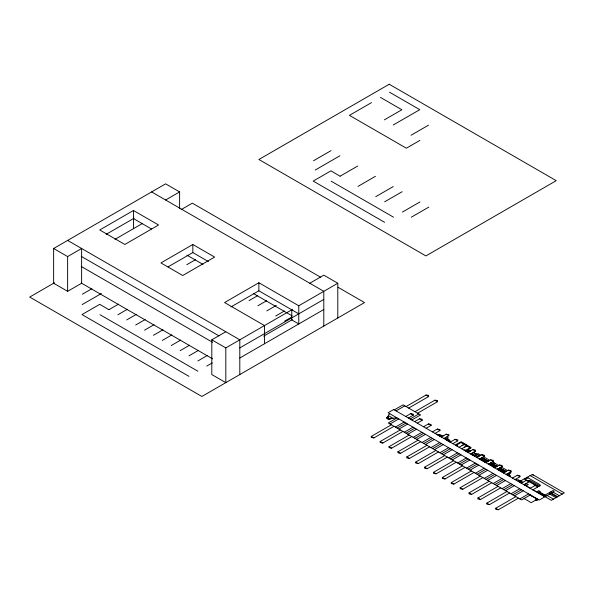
<?xml version="1.0" encoding="UTF-8"?>
<svg xmlns="http://www.w3.org/2000/svg" width="594" height="594" viewBox="0 0 594 594"><rect width="100%" height="100%" fill="white"/><g stroke="black" fill="none" stroke-linecap="round" stroke-linejoin="round"><path stroke-width="0.89" d="M500.475 470.938L500.289 470.834M498.203 469.052L498.136 468.918A0.898 0.52 0 0 0 498.359 469.327L498.492 469.386M501.277 470.738L498.24 468.77L500.118 470.062M504.143 472.482L501.967 470.916L502.828 471.413M510.083 475.905L507.9 474.346L508.768 474.844M502.16 471.339L500 469.787L500.853 470.27M508.108 474.71L507.083 473.923M493.436 466.208L495.344 467.307L494.06 466.179L494.72 465.681L496.309 466.453M501.559 469.579L502.22 469.861M503.534 472.705L502.97 472.379A1.151 0.668 0 0 1 502.665 471.926L502.413 472.096M510.253 476.581L508.91 475.809A1.151 0.668 0 0 1 508.605 475.349L508.353 475.527M525.089 484.058L524.925 485.09L524.108 484.622M530.375 488.238L526.158 485.803L528.252 484.593L526.678 483.679L525.631 484.288L525.274 485.432M543.993 496.101L544.171 494.995M544.349 496.51L544.705 495.299L552.405 490.852A0.988 0.572 0 0 1 553.801 490.852A0.988 0.572 0 0 1 553.801 491.661L545.054 496.718M489.166 463.743L489.196 463.758A1.403 0.809 0 0 0 489.597 463.639L490.577 463.231L494.327 465.31M494.884 466.75L495.589 466.179A1.233 0.713 0 0 0 495.879 465.755L495.693 465.488M500.824 470.181L501.529 469.609A1.233 0.713 0 0 0 501.819 469.186L501.626 468.918M501.937 470.827L502.643 470.248A1.233 0.713 0 0 0 502.932 469.824L502.739 469.557M503.912 471.97L504.618 471.391A1.233 0.713 0 0 0 504.907 470.968L504.722 470.7M507.87 474.257L508.575 473.678A1.233 0.713 0 0 0 508.865 473.262L509.979 473.641L511.033 472.631L510.179 472.133M508.739 474.755L509.444 474.183A1.233 0.713 0 0 0 509.734 473.752L509.548 473.485M502.799 471.324L503.504 470.752A1.233 0.713 0 0 0 503.794 470.329L503.608 470.062M499.576 468.443L500.267 468.74M488.877 463.966L489.1 463.981M388.357 417.085L388.528 416.691L386.984 417.575L386.984 418.792L389.612 419.089L391.149 418.206L390.763 418.25A7.388 4.269 0 0 0 390.058 418.369A9.445 5.45 0 0 0 389.664 418.451L389.092 418.592M496.317 466.587L495.626 467.122M502.257 470.01L501.566 470.545M494.327 465.458L493.651 465.978A1.396 0.809 0 0 0 493.421 466.216M388.038 417.634L388.231 417.33A7.893 4.559 0 0 0 388.305 417.188M500.252 468.904L499.591 469.409M473.047 452.517L479.351 455.798L477.725 456.831M486.263 462.325L485.239 461.865A1.143 0.661 0 0 1 484.437 461.687L484.607 461.389A0.898 0.52 0 0 0 485.239 461.471L483.33 460.372M500.764 468.414L500.942 468.681A1.233 0.713 0 0 1 500.653 469.104L499.985 469.772M446.963 439.07L448.359 437.86L446.733 436.917M483.189 460.959L484.585 461.568L483.665 460.862M508.249 475.349L507.625 474.665M440.288 436.055L438.78 435.558A5.353 3.089 0 0 1 440.072 436.286L440.057 436.293M499.806 467.879A1.077 0.624 0 0 1 499.517 468.451L498.886 469.141M494.089 466.149L494.973 466.632M503.549 471.688L504.254 471.094L502.643 470.248M507.506 473.975L508.078 473.351M481.897 459.801L481.281 459.578A1.158 0.668 0 0 1 480.479 459.407L480.435 459.407M498.076 469.512L497.898 469.045M509.949 476.366L509.526 475.757A0.898 0.52 0 0 1 509.281 475.349L510.016 475.779A0.898 0.52 0 0 0 510.239 476.18L510.372 476.247M494.906 463.32L491.401 465.34M490.703 464.931L494.201 462.912M480.487 459.4L479.7 458.939L485.877 462.548M502.249 471.963L501.588 471.176L500.972 471.265M492.359 466.29C494.052 466.067 490.904 466.134 494.817 467.708M53.631 248.492L67.627 256.578L81.623 248.492L81.623 283.249L67.627 291.327L53.631 283.249L53.631 248.492L165.615 183.843L179.611 191.921L179.611 208.383M133.457 210.491L99.725 229.967L124.844 244.468L158.568 224.992L133.457 210.491L133.457 228.675M106.148 234.34L134.118 218.191M165.615 200.007L179.611 191.921M114.984 239.337L142.137 223.663M54.537 282.722L29.7 297.059L201.878 396.465L364.516 302.569L338.09 287.31M181.118 209.645L192.337 203.163L320.47 277.138M371.473 102.636L349.443 115.355L406.363 148.21L419.921 140.384M82.328 294.238L91.81 288.766M313.535 160.751L331.036 150.646M384.37 119.854L401.863 109.756L380.502 97.423M82.187 304.581L101.344 293.525M315.236 170.032L339.924 155.777M393.258 124.985L419.78 109.675L389.53 92.211M192.835 244.498L160.922 262.919L182.722 275.512L214.634 257.083L192.835 244.498L192.835 252.576L168.102 266.854M108.992 309.637L118.473 304.158M186.82 264.701L195.515 259.682M340.206 176.143L357.699 166.045M411.033 135.254L428.534 125.148M117.879 314.768L127.361 309.288M126.767 319.899L136.249 314.426M357.982 186.412L375.475 176.307M135.662 325.029L145.144 319.557M144.55 330.16L154.032 324.688M375.757 196.673L393.258 186.568M153.438 335.291L162.919 329.819M384.645 201.804L402.145 191.706M337.793 317.998L337.793 283.249L298.775 305.776L258.88 282.744L224.584 302.539L264.478 325.571L264.478 343.755M162.325 340.429L171.807 334.949M230.962 306.942L258.88 290.822L298.775 313.855M171.213 345.56L180.695 340.08M249.042 300.623L257.737 295.604M402.428 212.073L419.921 201.967M180.101 350.69L189.583 345.218M257.93 305.754L266.624 300.735M411.315 217.204L428.809 207.098M211.806 339.82L225.809 347.898L225.809 382.655L211.806 374.569L211.806 339.82L225.809 331.734M309.793 283.249L323.797 275.163L337.793 283.249M188.989 355.821L198.478 350.349M266.825 310.885L276.307 305.413M197.884 360.952L207.365 355.479M275.713 316.015L284.481 310.952M225.809 347.898L292.3 309.511M206.771 366.082L212.303 362.889M284.6 321.154L291.713 317.048M239.805 347.898L323.797 299.413M263.662 336.145L292.3 319.617M239.805 358.004L323.797 309.511M394.319 409.89L403.066 404.841L420.567 414.939L411.813 419.995M396.064 410.899L404.818 405.851M406.058 406.563L426.009 395.047L428.63 395.352L428.63 396.562L408.679 408.078M397.022 417.916L388.276 422.965L521.606 499.948L530.353 494.899M390.02 423.982L398.774 418.926M394.03 426.292L373.908 437.912L371.28 437.407L371.28 436.397L391.409 424.777M405.754 416.491L410.654 413.662L413.276 414.166L413.276 415.176L408.375 418.005M414.946 411.701L434.897 400.185L437.518 400.482L437.518 401.7L417.575 413.216M395.411 427.093L404.165 422.037M410.068 418.985L418.815 413.929M397.163 428.103L405.91 423.047M398.908 429.113L407.662 424.057M402.918 431.422L382.796 443.042L380.175 442.537L380.175 441.528L400.297 429.908M414.642 421.621L419.542 418.792L422.163 419.305L422.163 420.314L417.27 423.143M404.299 432.224L413.053 427.168M406.051 433.234L414.798 428.177M407.803 434.244L416.55 429.195M411.805 436.553L391.684 448.173L389.063 447.668L389.063 446.658L409.184 435.038M423.529 426.759L428.43 423.93L431.058 424.435L431.058 425.445L426.158 428.274M413.186 437.355L421.94 432.306M414.939 438.365L423.685 433.316M416.691 439.374L425.438 434.325M420.693 441.691L400.571 453.304L397.95 452.799L397.95 451.789L418.072 440.169M432.417 431.89L437.318 429.061L439.946 429.566L439.946 430.576L435.046 433.405M422.082 442.485L430.828 437.436M437.578 434.867L438.149 434.971M423.826 443.495L432.581 438.446M425.579 444.505L434.325 439.456M440.221 436.093L441.015 435.64L442.359 436.412M429.588 446.822L409.466 458.434L406.838 457.929L406.838 456.92L426.96 445.307M441.312 437.021L446.205 434.192L448.834 434.697L448.834 435.706L443.933 438.535M430.969 447.616L439.716 442.567M445.908 439.679L446.577 439.879M432.714 448.626L441.468 443.577M434.466 449.636L443.213 444.587M449.346 441.661L450.371 442.055A1.485 0.854 0 0 1 449.955 441.305A3.215 1.856 0 0 0 447.327 439.159L447.096 439.144M438.476 451.952L418.354 463.572L415.726 463.06L415.726 462.05L435.848 450.438M450.2 442.151L455.101 439.322L457.722 439.827L457.722 440.837L452.821 443.666M439.857 452.747L448.604 447.698M441.609 453.757L450.356 448.708M464.946 450.668A1.04 0.601 0 0 0 466.416 450.668L470.723 448.18A1.04 0.601 0 0 0 470.723 447.334L461.694 442.122L456.623 445.01L457.632 445.641L456.935 446.042M462.711 443.518L463.409 443.109M443.354 454.766L452.108 449.717M464.812 443.918L462.058 445.567M447.364 457.083L427.242 468.703L424.613 468.198L424.613 467.188L444.735 455.568M459.088 447.282L463.988 444.453L465.733 444.453M461.709 448.797L466.609 445.968L466.609 444.958M467.604 445.537L464.686 447.082M448.745 457.885L457.491 452.828M468.31 446.747L469.008 446.346M463.936 450.081L464.634 449.68L465.651 450.267M450.497 458.895L459.244 453.838M465.718 450.267L470.723 447.334M465.911 451.225L466.958 450.616L469.022 451.811M466.156 451.366L468.154 452.316M452.242 459.905L460.996 454.848M467.968 451.202L469.579 450.319L470.775 450.801M468.072 451.262L470.069 450.393M456.251 462.214L436.13 473.834L433.501 473.329L433.501 472.319L453.63 460.699M467.975 452.413L472.876 449.584L475.497 450.096L475.497 451.106L470.596 453.935M471.101 454.224L473.329 455.509M457.632 463.016L466.387 457.959M459.385 464.025L468.131 458.969M475 455.256L477.056 454.447L475.497 455.546M474.324 456.081L475.371 455.472M461.13 465.035L469.884 459.986M465.139 467.344L445.017 478.964L442.396 478.46L442.396 477.45L462.518 465.83M476.863 457.551L481.764 454.722L484.392 455.227L484.392 456.237L479.492 459.065M480.969 459.719L481.355 459.615M466.52 468.146L475.274 463.097M481.177 459.838L481.719 459.726M481.422 459.979L482.573 460.202A0.906 0.52 0 0 0 483.256 460.328L482.514 459.905A0.898 0.52 0 0 1 481.816 459.771L482.061 459.897M483.323 458.954L483.85 458.65M468.272 469.156L477.019 464.107M483.405 461.122L484.036 461.041M485.305 460.098L485.833 459.793M470.025 470.166L478.771 465.117M485.135 462.125L485.714 462.021M485.387 462.266L485.892 462.147M487.28 461.241L487.808 460.937M474.027 472.482L453.905 484.095L451.284 483.59L451.284 482.58L471.406 470.968M485.751 462.681L490.651 459.853L493.28 460.357L493.28 461.367L488.379 464.196M491.245 463.528L491.765 463.223M475.408 473.277L484.162 468.228M477.16 474.287L485.914 469.238M493.844 465.028L494.364 464.723M478.913 475.297L487.659 470.248M495.819 466.171L496.346 465.867M482.922 477.613L462.793 489.226L460.172 488.721L460.172 487.711L480.294 476.098M494.639 467.812L499.539 464.983L502.168 465.488L502.168 466.498L497.267 469.327M499.784 468.458L500.304 468.154M484.303 478.408L493.05 473.359M501.759 469.594L502.286 469.297M486.048 479.417L494.802 474.368M503.742 470.738L504.261 470.441M487.8 480.427L496.547 475.378M503.014 472.401L504.083 472.616M491.81 482.744L471.688 494.364L469.06 493.859L469.06 492.842L489.181 481.229M503.534 472.943L508.427 470.114L511.055 470.619L511.055 471.629L506.155 474.458M506.912 474.695L506.964 474.643A1.151 0.668 0 0 1 506.623 474.205M493.191 483.538L501.937 478.489M494.936 484.548L503.69 479.499M510.127 476.551L510.491 476.366L506.333 474.361M496.688 485.565L505.435 480.509M500.697 487.874L480.576 499.495L477.947 498.99L477.947 497.98L498.069 486.36M512.422 478.073L517.322 475.245L519.943 475.749L519.943 476.759L515.043 479.588M502.079 488.676L510.825 483.62M503.831 489.686L512.577 484.63M518.28 481.459L520.203 481.155L532.068 474.576A4.054 2.339 0 0 0 532.328 474.695M505.576 490.696L514.33 485.64M525.282 479.44L528.081 477.821M509.585 493.005L489.463 504.625L486.835 504.12L486.835 503.111L506.957 491.49M521.309 483.212L526.21 480.383L528.831 480.888L528.831 481.897L523.93 484.726M528.831 481.43L529.618 481.34L537.719 486.018L537.719 487.028L532.818 489.857M510.966 493.807L519.713 488.751M512.719 494.817L521.465 489.76M514.463 495.827L523.217 490.778M518.473 498.136L498.351 509.756L495.73 509.251L495.73 508.241L515.852 496.621M530.197 488.342L535.097 485.513L536.85 485.513M519.854 498.938L528.608 493.889M531.823 495.745L531.823 496.146M538.84 492.218L546.101 496.109M535.476 500.2L537.83 499.25M538.528 499.651L535.825 500.408M544.631 495.745L545.054 495.5M500.69 470.782A1.151 0.668 0 0 0 500.98 471.242L501.388 471.131M501.009 471.242L502.331 472.007M506.927 474.665L508.271 475.438M492.456 466.305L494.735 467.352A1.233 0.713 0 0 0 494.876 467.678M536.634 500.341L535.632 500.111M492.693 466.327L493.087 466.268M537.073 500.089L536.196 499.784M480.457 458.501L481.199 458.85L482.194 458.449L481.378 457.974M485.372 459.533L484.986 459.429A1.233 0.713 0 0 0 484.184 459.593C483.271 460.64 480.977 459.244 483.308 459.088A1.233 0.713 0 0 1 484.043 458.924L484.504 459.028M487.355 460.677L486.887 460.573A1.233 0.713 0 0 0 486.159 460.736L485.365 461.085L484.452 460.61L485.291 460.231A1.233 0.713 0 0 1 486.026 460.068L486.486 460.172M483.872 460.944L483.806 460.907A0.898 0.52 0 0 0 484.496 461.041L486.694 462.139L486.092 461.761L487.266 461.375A1.099 0.631 0 0 1 488.253 461.219M482.491 459.452L483.382 459.942M485.365 461.085L481.355 459.229M481.378 458.813L480.672 458.382M449.123 441.297L448.143 440.963A5.331 3.074 0 0 0 446.888 440.221L446.829 440.206M442.062 436.241L443.844 435.558M476.544 454.135L478.073 453.601L480.888 455.227M484.452 460.61L484.979 461.115M482.87 458.694L481.682 459.065A1.463 0.846 0 0 1 481.43 459.155M467.983 451.655L468.584 451.878L467.983 451.655A1.143 0.661 0 0 1 466.765 451.514M472.928 454.514L473.529 454.759L472.928 454.514A1.136 0.653 0 0 1 471.718 454.373M486.828 460.974L485.64 461.352A1.44 0.832 0 0 1 485.387 461.441M436.464 434.221L437.748 434.763M509.325 475.712L509.481 475.735M484.845 459.83L483.657 460.209A1.492 0.861 0 0 1 483.412 460.298M520.775 481.482L519.022 481.689L521.48 483.108M538.097 492.701L539.842 492.493M436.902 434.273A1.485 0.854 0 0 0 438.201 434.511L438.439 434.496A3.215 1.856 0 0 1 441.936 436.174M490.681 462.867L491.312 462.956M499.465 470.003L499.049 470.069L499.628 470.047A0.898 0.52 0 0 1 499.383 469.639M503.311 472.289L503.586 472.327A0.898 0.52 0 0 1 503.348 471.926L504.321 472.49M480.383 458.724L483.004 459.971M486.323 462.154L485.313 461.516M485.32 461.902L485.914 462.533M492.901 466.223L489.181 464.092M515.191 479.507L518.592 480.041M518.607 481.526L518.555 481.511A1.745 1.01 0 0 0 518.295 481.467M533.085 474.955L532.833 474.873M532.491 474.755L532.699 474.829A1.99 1.151 0 0 1 533.301 474.992M446.747 439.946L448.01 439.679L444.98 437.926M483.39 458.39L482.929 458.286A1.233 0.713 0 0 0 482.202 458.449M481.021 458.828L480.39 458.546M439.003 435.343L438.521 435.135M539.901 485.914L530.702 480.754A1.982 1.143 0 0 0 528.296 480.576M537.704 486.003L538.617 486.419M447.289 440.095L448.5 440.822M498.633 469.602L498.7 469.639A1.151 0.668 0 0 0 499.005 470.099L500.356 470.871M331.17 181.2L393.532 217.204M384.645 222.334L313.201 181.081L330.977 170.82L340.065 176.225M151.619 191.921L323.797 291.327L323.797 326.084M192.835 252.576L208.405 261.568M133.457 218.57L151.507 228.994M186.947 255.153L203.007 264.427M253.586 293.629L292.129 315.882M426.009 395.047L428.63 396.562M434.897 400.185L437.518 401.7M533.479 475.081L564.3 492.879L551.351 500.348L544.535 496.421M530.004 475.497L562.199 494.089M553.029 492.107L559.333 495.745M527.034 477.22L539.627 484.489A1.982 1.143 0 0 1 539.946 485.87A1.982 1.143 0 0 1 537.719 486.404M551.7 492.879L550.928 491.706M551.351 493.079L557.647 496.718M550.794 493.399L557.098 497.037M549.955 493.079L550.653 493.48M524.227 478.831L526.908 480.383M528.831 481.489L535.795 485.513M460.996 442.523L464.263 444.453M466.609 445.812L470.025 447.742M410.654 413.662L413.276 415.176M419.542 418.792L422.163 420.314M428.43 423.93L431.058 425.445M437.318 429.061L439.946 430.576M446.205 434.192L448.834 435.706M455.101 439.322L457.722 440.837M463.988 444.453L466.609 445.968M472.876 449.584L475.497 451.106M481.764 454.722L484.392 456.237M490.651 459.853L493.28 461.367M499.539 464.983L502.168 466.498M508.427 470.114L511.055 471.629M517.322 475.245L519.943 476.759M526.21 480.383L528.831 481.897M535.097 485.513L537.719 487.028M549.673 494.045L555.969 497.683M483.516 456.741L489.775 460.357M492.404 461.872L498.663 465.488M501.291 467.003L507.558 470.619M473.403 452.316L479.224 455.68M482.113 457.551L488.379 461.167M490.911 462.733L497.267 466.297M499.888 467.812L506.155 471.428M469.371 450.393L470.426 451.002M547.156 495.5L553.452 499.138M482.64 458.665L483.353 459.073M484.622 459.808L486.152 460.736M486.605 460.944L487.637 461.59M483.308 459.088L484.177 459.593M499.153 468.235L499.547 468.466M500.66 469.111L501.529 469.609M504.618 471.391L505.42 471.851M508.575 473.678L509.444 474.183M520.559 480.954L522.883 482.298M525.504 483.813L525.98 484.088M539.627 491.966L545.054 495.099M518.673 480.071L520.381 481.058M486.479 461.731L486.939 461.998M498.455 468.644L498.93 468.918M500.044 469.564L500.913 470.062M502.027 470.708L502.888 471.205M504.002 471.851L504.714 472.26M507.967 474.138L508.828 474.636M519.178 480.539L522.534 482.499M525.163 484.021L525.631 484.288M471.651 453.326L477.918 456.942M494.06 466.357L495.522 467.3M504.499 472.386L503.942 472.059L504.432 472.423M480.279 458.613L481.281 459.192A0.898 0.52 0 0 1 480.583 459.058L480.049 458.739M503.259 471.881L501.358 470.782A0.898 0.52 0 0 0 501.581 471.183M509.199 475.311L507.291 474.205A0.898 0.52 0 0 0 507.514 474.613M498.203 469.008L499.302 469.594M438.201 434.511L440.577 435.885M447.579 439.924L449.955 441.305M486.085 462.229L485.773 462.043A0.898 0.52 0 0 0 486.471 462.184M500.438 470.545L499.651 470.062M481.006 459.697L482.469 460.543A1.158 0.668 0 0 0 483.256 460.714M497.475 469.208L498.373 469.728M488.55 464.092L488.884 464.226M497.438 469.223L503.697 472.839M532.996 489.753L536.657 491.869L538.751 490.651L540.332 491.565L537.355 492.471A1.745 1.01 0 0 1 537.852 492.589M538.06 492.678L544.03 496.124M535.55 498.136L537.652 499.354M530.004 495.099L537.162 499.227L531.214 502.665L524.057 498.529M386.984 418.183A0.988 0.572 0 0 1 386.946 417.456A6.935 4.002 0 0 0 388.335 415.57L393.094 418.317A5.45 3.148 0 0 0 396.176 417.426M386.946 417.456L389.827 419.112A6.928 4.002 0 0 1 393.094 418.317M67.627 240.414L239.805 339.82L239.805 374.569M81.244 256.356L218.986 335.877M81.244 266.461L212.578 342.285M371.28 436.397L373.908 437.912M380.175 441.528L382.796 443.042M389.063 446.658L391.684 448.173M397.95 451.789L400.571 453.304M406.838 456.92L409.466 458.434M415.726 462.05L418.354 463.572M424.613 467.188L427.242 468.703M433.501 472.319L436.13 473.834M442.396 477.45L445.017 478.964M451.284 482.58L453.905 484.095M460.172 487.711L462.793 489.226M469.06 492.842L471.688 494.364M477.947 497.98L480.576 499.495M486.835 503.111L489.463 504.625M495.73 508.241L498.351 509.756M81.244 283.026L212.578 358.85M99.963 314.686L197.884 371.22M188.989 376.351L81.987 314.575L99.77 304.306L108.85 309.712M494.824 464.983L495.002 465.251A1.233 0.713 0 0 1 494.713 465.674M387.429 418.428L387.444 418.436A4.358 2.517 0 0 0 387.592 418.532L388.06 418.8A1.492 0.861 0 0 0 388.246 418.881M440.815 436.597L440.421 436.256M549.658 492.441L549.814 492.931M298.775 305.776L298.775 323.96L291.773 319.921L291.773 309.816M258.88 282.744L258.88 290.822M67.627 256.578L67.627 291.327M455.917 445.455A1.04 0.601 0 0 1 455.917 444.609L460.224 442.122A1.04 0.601 0 0 1 461.694 442.122M504.135 472.594A1.002 0.579 0 0 1 504.076 472.349M389.827 419.112A0.988 0.572 0 0 1 388.565 419.097M388.335 415.57A5.42 3.133 0 0 1 389.872 413.788M502.324 471.614A0.898 0.52 0 0 1 502.108 471.205M500.341 470.47A0.898 0.52 0 0 1 500.126 470.069M505.62 471.191A0.824 0.475 0 0 1 505.65 471.695M473.455 455.427A0.906 0.52 0 0 1 473.515 454.848M480.539 458.761A0.995 0.579 0 0 1 480.086 458.716M508.256 475.037A0.898 0.52 0 0 1 508.048 474.636M481.608 457.87A0.854 0.49 0 0 1 482.551 457.863M525.014 485.149A1.567 0.906 0 0 1 525.178 485.291M544.089 496.161A1.767 1.025 0 0 1 544.223 496.28M389.226 84.244L258.887 159.496L425.898 255.917L556.236 180.665L389.226 84.244M393.696 409.533L388.097 412.763L539.278 500.051L544.876 496.814L393.696 409.533"/></g></svg>
